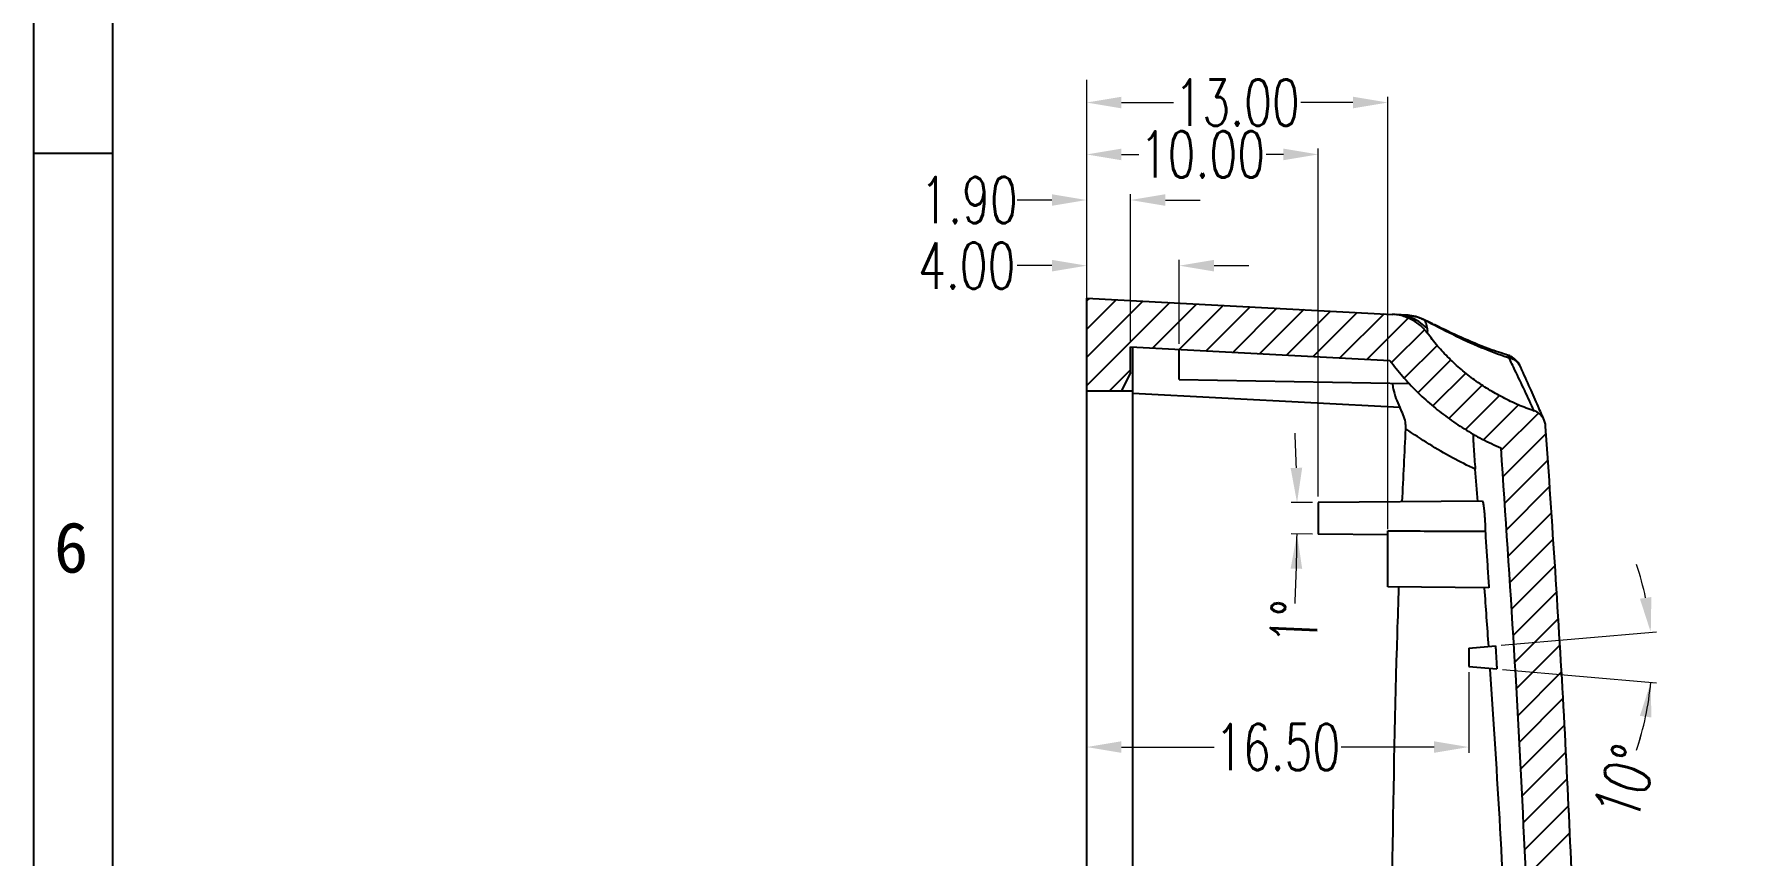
# Model space of a CAD drawing. Header units: millimetres. Extents: x 52832 to 53470, y -6025 to -5739.
# Drawn here: x 53270.5 to 53343.8, y -5844.3 to -5808.8 of the extents above; entities that cross this region are included whole.
import ezdxf
from ezdxf.enums import TextEntityAlignment as Align

# ---------------------------------------------------------------- set-up
doc = ezdxf.new("R2010")
doc.units = ezdxf.units.MM
doc.linetypes.add('CENTER', pattern=[0.6, 0.375, -0.075, 0.075, -0.075])
doc.layers.get('0').update_dxf_attribs({"linetype": 'CONTINUOUS'})
doc.layers.get('Defpoints').update_dxf_attribs({"linetype": 'CONTINUOUS'})
doc.layers.add('dim', color=82, linetype='CONTINUOUS', lineweight=9)
doc.layers.add('part', color=7, linetype='CONTINUOUS', lineweight=20)
doc.styles.get("Standard").update_dxf_attribs({"font": 'romans.shx', "width": 0.7})
doc.styles.add('宋体', font='SimSun.ttf', dxfattribs={"width": 0.7})
doc.dimstyles.new('03', dxfattribs={"dimscale": 0.5, "dimtxt": 4, "dimasz": 3, "dimexe": 0.5, "dimexo": 0.5, "dimgap": 0.09, "dimtad": 0, "dimzin": 0, "dimdsep": 46, "dimtxsty": 'Standard', "dimcen": 0, "dimclrd": 256, "dimclre": 256, "dimclrt": 6, "dimazin": 2, "dimtp": 0.01, "dimtm": 0.01, "dimtfac": 1, "dimtofl": 0, "dimtmove": 0, "dimatfit": 0, "dimfxl": 0, "dimtolj": 1, "dimtzin": 0, "dimlwd": -1, "dimlwe": -1, "dimarcsym": 0})

# ---------------------------------------------------------------- blocks, each defined once
blk = doc.blocks.new('*D1149')
at = {"layer": 'Defpoints', "color": 0}
for p in [(53315.93841046163, -5816.006064323194), (53315.93841046163, -5816.006064323194), (53317.83841046163, -5822.351228964084)]:
    blk.add_point(p, dxfattribs=at)
at = {"layer": 'dim'}
for p, q in [((53317.83841046163, -5822.101228964084), (53317.83841046163, -5815.756064323194)), ((53314.43841046163, -5816.006064323194), (53312.93841046163, -5816.006064323194)), ((53319.33841046163, -5816.006064323194), (53320.83841046163, -5816.006064323194))]:
    blk.add_line(p, q, dxfattribs=at)
for points in [[(53314.43841046163, -5815.756064323194), (53314.43841046163, -5816.256064323194), (53315.93841046163, -5816.006064323194)], [(53319.33841046163, -5815.756064323194), (53319.33841046163, -5816.256064323194), (53317.83841046163, -5816.006064323194)]]:
    blk.add_solid(points, dxfattribs=at)
at = {"layer": 'dim', "color": 6, "insert": (53310.8600771283, -5816.006064323194), "char_height": 2, "attachment_point": 5}
blk.add_mtext('\\A1;1.90', dxfattribs=at)
blk = doc.blocks.new('*D1150')
at = {"layer": 'Defpoints', "color": 0}
for p in [(53315.93841046162, -5818.840042415224), (53315.93841046162, -5818.840042415224), (53319.93841046163, -5822.461285300584)]:
    blk.add_point(p, dxfattribs=at)
at = {"layer": 'dim'}
for p, q in [((53319.93841046163, -5822.211285300584), (53319.93841046163, -5818.590042415224)), ((53314.43841046162, -5818.840042415224), (53312.93841046162, -5818.840042415224)), ((53321.43841046163, -5818.840042415224), (53322.93841046163, -5818.840042415224))]:
    blk.add_line(p, q, dxfattribs=at)
for points in [[(53314.43841046162, -5818.590042415224), (53314.43841046162, -5819.090042415224), (53315.93841046162, -5818.840042415224)], [(53321.43841046163, -5818.590042415224), (53321.43841046163, -5819.090042415224), (53319.93841046163, -5818.840042415224)]]:
    blk.add_solid(points, dxfattribs=at)
at = {"layer": 'dim', "color": 6, "insert": (53310.76007712828, -5818.840042415224), "char_height": 2, "attachment_point": 5}
blk.add_mtext('\\A1;4.00', dxfattribs=at)
blk = doc.blocks.new('*D1151')
at = {"layer": 'Defpoints', "color": 0}
for p in [(53315.93841046163, -5814.037364045406), (53315.93841046163, -5814.037364045405), (53325.93841046163, -5829.063190280283)]:
    blk.add_point(p, dxfattribs=at)
at = {"layer": 'dim'}
for p, q in [((53317.43841046163, -5814.037364045405), (53318.19341046163, -5814.037364045405)), ((53324.43841046163, -5814.037364045405), (53323.68341046164, -5814.037364045405)), ((53325.93841046163, -5828.813190280283), (53325.93841046163, -5813.787364045405))]:
    blk.add_line(p, q, dxfattribs=at)
for points in [[(53317.43841046163, -5813.787364045405), (53317.43841046163, -5814.287364045405), (53315.93841046163, -5814.037364045405)], [(53324.43841046163, -5813.787364045405), (53324.43841046163, -5814.287364045405), (53325.93841046163, -5814.037364045405)]]:
    blk.add_solid(points, dxfattribs=at)
at = {"layer": 'dim', "color": 6, "insert": (53320.93841046163, -5814.037364045405), "char_height": 2, "attachment_point": 5}
blk.add_mtext('\\A1;10.00', dxfattribs=at)
blk = doc.blocks.new('*D1152')
at = {"layer": 'Defpoints', "color": 0}
for p in [(53315.93841046163, -5811.796546287913), (53315.93841046163, -5811.796546287913), (53328.93841046163, -5830.460809305983)]:
    blk.add_point(p, dxfattribs=at)
at = {"layer": 'dim'}
for p, q in [((53317.43841046163, -5811.796546287913), (53319.69341046163, -5811.796546287913)), ((53327.43841046163, -5811.796546287913), (53325.18341046164, -5811.796546287913)), ((53328.93841046163, -5830.210809305983), (53328.93841046163, -5811.546546287913))]:
    blk.add_line(p, q, dxfattribs=at)
for points in [[(53317.43841046163, -5811.546546287913), (53317.43841046163, -5812.046546287913), (53315.93841046163, -5811.796546287913)], [(53327.43841046163, -5811.546546287913), (53327.43841046163, -5812.046546287913), (53328.93841046163, -5811.796546287913)]]:
    blk.add_solid(points, dxfattribs=at)
at = {"layer": 'dim', "color": 6, "insert": (53322.43841046163, -5811.796546287913), "char_height": 2, "attachment_point": 5}
blk.add_mtext('\\A1;13.00', dxfattribs=at)
blk = doc.blocks.new('*D1159')
at = {"layer": 'Defpoints', "color": 0}
for p in [(53332.43841046163, -5836.142698334284), (53315.93841046163, -5839.625288153761), (53315.93841046163, -5839.625288153761)]:
    blk.add_point(p, dxfattribs=at)
at = {"layer": 'dim'}
for p, q in [((53332.43841046163, -5836.392698334284), (53332.43841046163, -5839.875288153761)), ((53317.43841046163, -5839.625288153761), (53321.44341046163, -5839.625288153761)), ((53330.93841046163, -5839.625288153761), (53326.93341046164, -5839.625288153761))]:
    blk.add_line(p, q, dxfattribs=at)
for points in [[(53317.43841046163, -5839.375288153761), (53317.43841046163, -5839.875288153761), (53315.93841046163, -5839.625288153761)], [(53330.93841046163, -5839.375288153761), (53330.93841046163, -5839.875288153761), (53332.43841046163, -5839.625288153761)]]:
    blk.add_solid(points, dxfattribs=at)
at = {"layer": 'dim', "color": 6, "insert": (53324.18841046163, -5839.625288153761), "char_height": 2, "attachment_point": 5}
blk.add_mtext('\\A1;16.50', dxfattribs=at)
blk = doc.blocks.new('*D1160')
at = {"layer": 'Defpoints', "color": 0}
for p in [(53332.43841046163, -5835.355120648584), (53333.59348485603, -5835.254064733584), (53340.33755220351, -5835.388101429393), (53332.43841046163, -5836.142698334284), (53333.65204291963, -5836.248877415984)]:
    blk.add_point(p, dxfattribs=at)
at = {"layer": 'dim'}
for p, q in [((53333.84253353055, -5835.232275797905), (53340.54464263198, -5834.64591723004)), ((53333.90109159415, -5836.270666351658), (53340.544642632, -5836.851901752687))]:
    blk.add_line(p, q, dxfattribs=at)
for centre, start, end in [((53327.93738338944, -5835.748909491472), 11.93214194939863, 18.86428390070295), ((53327.93738338944, -5835.748909491473), 341.1101836762984, 355.0000000028938), ((53327.93738338944, -5835.748909491472), 341.1357161002851, 348.0678580515894)]:
    blk.add_arc(centre, 12.40541692467166, start, end, dxfattribs=at)
for points in [[(53340.32203418733, -5833.147245408502), (53339.82748257797, -5833.220857266772), (53340.29559395746, -5834.667706165722)], [(53339.82748257801, -5838.276961715972), (53340.32203418737, -5838.350573574233), (53340.29559395747, -5836.830112817014)]]:
    blk.add_solid(points, dxfattribs=at)
at = {"layer": 'dim', "color": 6, "insert": (53339.19607142099, -5841.163868616686), "char_height": 2, "attachment_point": 5, "rotation": 71.1101836758044}
blk.add_mtext('\\A1;10°', dxfattribs=at)
blk = doc.blocks.new('*D1161')
at = {"layer": 'Defpoints', "color": 0}
for p in [(53333.01829692353, -5829.001405047184), (53325.0259686237, -5829.522995771872), (53325.93841046163, -5829.063190280283), (53325.93841046163, -5830.434628702584), (53328.93841046163, -5830.460809305983)]:
    blk.add_point(p, dxfattribs=at)
at = {"layer": 'dim'}
for p, q in [((53325.68841998087, -5829.065371914157), (53324.77334953228, -5829.073357612978)), ((53325.68841998087, -5830.432447068707), (53324.77334953228, -5830.424461369875))]:
    blk.add_line(p, q, dxfattribs=at)
for centre, start, end in [((53247.36277171206, -5829.748909490926), 1.606632806015158, 2.713265612247904), ((53247.36277171206, -5829.748909490927), 357.2866311640662, 359.4999999994789), ((53247.36277171206, -5829.748909490926), 357.2867343870134, 358.3933671932461)]:
    blk.add_arc(centre, 77.66352549005876, start, end, dxfattribs=at)
for points in [[(53325.24572356285, -5827.566833745176), (53324.74580805186, -5827.576025147075), (53325.02334001305, -5829.071175979104)], [(53324.74580805182, -5831.921793835777), (53325.24572356282, -5831.930985237682), (53325.02334001303, -5830.426643003751)]]:
    blk.add_solid(points, dxfattribs=at)
at = {"layer": 'dim', "color": 6, "insert": (53324.90080132768, -5834.236220227802), "char_height": 2, "attachment_point": 5, "rotation": 87.28663116443553}
blk.add_mtext('\\A1;1°', dxfattribs=at)
blk = doc.blocks.new('sa3l')
blk.add_line((11.66399999999976, 361.5840000000003), (5.83199999999988, 361.5840000000003))
for points in [[(5.83199999999988, 5.832000000000335), (5.832000000000789, 484.0560000000005), (340.5888, 484.0559999999996), (340.5887999999995, 5.831999999999425)], [(11.66399999999976, 11.66399999999976), (11.66400000000021, 478.2240000000002), (334.7568000000006, 478.2240000000002), (334.7567999999997, 11.66399999999976)]]:
    blk.add_lwpolyline(points, close=True)
at = {"style": '宋体'}
blk.add_text('6', height=3.732480000000002, dxfattribs=at).set_placement((8.573588698415733, 332.4765007391375), align=Align.MIDDLE)

msp = doc.modelspace()

# ---------------------------------------------------------------- linework, layer by layer
at = {"color": 7, "linetype": 'Continuous'}
for p, q in [((53315.93841046163, -5820.248909491484), (53315.93841046163, -5932.248909491484)), ((53315.93841046163, -5820.248909491484), (53329.15949602903, -5820.941797225783)), ((53329.73214706573, -5820.971808594883), (53329.32295165943, -5820.950363572383)), ((53330.49134315993, -5821.167370650383), (53330.51156559363, -5821.175051703683)), ((53330.51156559363, -5821.175051703683), (53330.51205677013, -5821.175295717683)), ((53317.83841046163, -5823.448909491483), (53317.83841046163, -5822.351228964084)), ((53317.83841046163, -5822.351228964084), (53329.03662228173, -5822.938102377483)), ((53317.93841046163, -5930.944093932883), (53317.93841046163, -5822.356469741983)), ((53319.93841046163, -5823.748909491484), (53319.93841046163, -5822.461285300584)), ((53334.14269551033, -5822.714508987284), (53334.16965741173, -5822.813156310383)), ((53317.83841046163, -5823.448909491483), (53317.43841046163, -5824.248909491484)), ((53319.93841046163, -5823.748909491484), (53329.86629355753, -5823.922201335484)), ((53334.68416768443, -5823.227442112084), (53334.68419546543, -5823.227505110083)), ((53315.93841046163, -5824.248909491484), (53317.43841046163, -5824.248909491484)), ((53317.43841046413, -5824.243427399284), (53317.93841046163, -5824.243427630484)), ((53329.45992493443, -5824.957545798983), (53317.93841046163, -5824.353728811484)), ((53333.01829692353, -5829.001405047184), (53325.93841046163, -5829.063190280283)), ((53325.93841046163, -5829.063190280283), (53325.93841046163, -5830.434628702584)), ((53328.93841046163, -5830.460809305983), (53325.93841046163, -5830.434628702584)), ((53328.93841046163, -5832.710809305983), (53328.93841046163, -5830.290619660484)), ((53333.30446928163, -5832.748911324084), (53328.93841046163, -5832.710809305983)), ((53332.43841046163, -5835.355120648584), (53333.59348485603, -5835.254064733584)), ((53332.43841046163, -5835.355120648584), (53332.43841046163, -5836.142698334284)), ((53332.43841046163, -5836.142698334284), (53333.65204291963, -5836.248877415984))]:
    msp.add_line(p, q, dxfattribs=at)
at = {"color": 5, "linetype": 'Continuous'}
for p, q in [((53316.05867561253, -5820.255212320883), (53315.93841046163, -5820.375477471784)), ((53317.21505167473, -5820.315815422384), (53315.93841046163, -5821.592456635483)), ((53318.37142773693, -5820.376418523783), (53315.93841046163, -5822.809435799083)), ((53319.52780379913, -5820.437021625284), (53315.93841046163, -5824.026414962784)), ((53320.68417986143, -5820.497624726683), (53318.78116780523, -5822.400636782883)), ((53321.84055592363, -5820.558227828084), (53319.93754386743, -5822.461239884284)), ((53322.99693198583, -5820.618830929584), (53321.09391992963, -5822.521842985683)), ((53324.15330804803, -5820.679434030983), (53322.25029599183, -5822.582446087184)), ((53325.30968411023, -5820.740037132384), (53323.40667205403, -5822.643049188584)), ((53326.46606017243, -5820.800640233883), (53324.56304811633, -5822.703652290083)), ((53327.62243623473, -5820.861243335284), (53325.71942417853, -5822.764255391484)), ((53328.77881229693, -5820.921846436683), (53326.87580024073, -5822.824858492883)), ((53329.81755827533, -5821.100079621983), (53328.03217630293, -5822.885461594384)), ((53330.52622112713, -5821.608395933784), (53329.10777014703, -5823.026846913884)), ((53331.07031865603, -5822.281277568583), (53329.65497700773, -5823.696619216884)), ((53331.66137636613, -5822.907199022084), (53330.24841712613, -5824.320158262083)), ((53317.83841046163, -5823.343394126484), (53316.93289509663, -5824.248909491484)), ((53332.30820806513, -5823.477346486784), (53330.88693778783, -5824.898616764183)), ((53333.00953766783, -5823.992996047784), (53331.57046333843, -5825.432070377084)), ((53333.76656634933, -5824.452946529984), (53332.30003100543, -5825.919481873783)), ((53334.58186319253, -5824.854628850384), (53333.07790672693, -5826.358585315984)), ((53335.44629778843, -5825.207173418084), (53333.82558971243, -5826.827881494083)), ((53335.77774307153, -5826.092707298683), (53333.90002403363, -5827.970426336584)), ((53335.85048854913, -5827.236940984783), (53333.97445835473, -5829.112971179084)), ((53335.92323402673, -5828.381174670783), (53334.04889267583, -5830.255516021683)), ((53335.99597950423, -5829.525408356883), (53334.12332699703, -5831.398060864183)), ((53336.06872498183, -5830.669642042983), (53334.19776131813, -5832.540605706684)), ((53336.14147045943, -5831.813875729084), (53334.27219563933, -5833.683150549184)), ((53336.21421593703, -5832.958109415084), (53334.34662996043, -5834.825695391683)), ((53336.28696141463, -5834.102343101184), (53334.41436425853, -5835.974940257283)), ((53336.35970689223, -5835.246576787284), (53334.47514193583, -5837.131141743584)), ((53336.43245236973, -5836.390810473384), (53334.53591961313, -5838.287343229984)), ((53336.50519784733, -5837.535044159384), (53334.59669729043, -5839.443544716283)), ((53336.57073771503, -5838.686483455383), (53334.65747496783, -5840.599746202583)), ((53336.62378885493, -5839.850411479084), (53334.71825264513, -5841.755947688984)), ((53336.67683999493, -5841.014339502784), (53334.77903032243, -5842.912149175284)), ((53336.72989113483, -5842.178267526583), (53334.83980799973, -5844.068350661683)), ((53336.78294227483, -5843.342195550284), (53334.88713064783, -5845.238007177183))]:
    msp.add_line(p, q, dxfattribs=at)
at = {"color": 7, "linetype": 'Continuous'}
for points in [[(53330.64613254673, -5821.750818274583), (53330.48366495523, -5821.557850709283), (53330.29816803203, -5821.386639756583), (53330.09284174123, -5821.239875995883), (53329.87057440653, -5821.120393160783), (53329.63489240073, -5821.030089785883), (53329.38975357263, -5820.969809669184), (53329.13912113913, -5820.940730604483)], [(53330.64144848253, -5821.537580286884), (53330.03838571103, -5821.121367436283), (53329.32295106763, -5820.950371915684)], [(53329.72906442793, -5820.971647019684), (53330.02920931453, -5821.010068942984)], [(53330.38498576083, -5821.118052310583), (53330.06476018173, -5821.017450632884), (53329.73217007873, -5820.971809800983)], [(53330.02920931453, -5821.010068942984), (53330.12020821143, -5821.031116198684), (53330.14255072593, -5821.036998044184)], [(53330.14255072593, -5821.036998044184), (53330.24830841923, -5821.068760061384)], [(53330.24830841923, -5821.068760061384), (53330.31650768713, -5821.092741321783)], [(53330.31650768713, -5821.092741321783), (53330.49134317303, -5821.167370623183)], [(53330.51156083533, -5821.175061360183), (53330.38498576083, -5821.118052310583)], [(53330.49187431373, -5821.166268843784), (53330.51107579893, -5821.176016958883)], [(53330.50325484393, -5821.180297991784), (53330.49332413753, -5821.168330234784)], [(53330.62460573283, -5821.427156982783), (53330.60822968613, -5821.369613007583), (53330.56495429633, -5821.271340500783), (53330.50325484393, -5821.180297991784)], [(53330.51107579893, -5821.176016958883), (53331.74673214483, -5821.803012881483), (53332.96872214763, -5822.366577964784), (53334.11288074353, -5822.794909129983)], [(53330.76287381183, -5821.297832662183), (53330.51256299613, -5821.174325782284)], [(53330.64355418713, -5821.539704169883), (53330.63161031603, -5821.460086237884), (53330.62460573283, -5821.427156982783)], [(53330.64144840933, -5821.537580295883), (53330.64965325873, -5821.660311555383), (53330.64630364323, -5821.751052836684)], [(53334.14209562223, -5822.713506141983), (53333.30605804133, -5822.429968893183), (53332.08944532743, -5821.927491113483), (53330.97163065693, -5821.400336437883), (53330.76287381183, -5821.297832662183)], [(53335.26015128233, -5825.118021481483), (53334.57553716853, -5824.852172330584), (53333.91736289023, -5824.538874199783), (53333.28726824723, -5824.179830390683), (53332.68701178143, -5823.776027098384), (53332.11902527403, -5823.328178911784), (53331.58648803553, -5822.838311102483), (53331.09269512183, -5822.309283549183), (53330.64129200173, -5821.744315553284)], [(53329.03662228173, -5822.938102377483), (53329.58394552593, -5823.620792538083), (53330.18174420643, -5824.258947443484), (53330.82663072163, -5824.851002384184), (53331.51591168593, -5825.395212006583), (53332.24658413263, -5825.888898165384), (53333.01523664183, -5826.328741377483), (53333.81797588503, -5826.711011491683)], [(53334.11288074353, -5822.794909129983), (53334.16965924973, -5822.813148623683)], [(53334.20799699703, -5822.737807778483), (53334.14268641553, -5822.714538508184)], [(53334.16965741023, -5822.813156317784), (53334.29411914613, -5822.851262757184), (53334.40041882553, -5822.904702452583), (53334.57007867933, -5823.047833384983), (53334.68415993723, -5823.227445539584)], [(53334.43254371353, -5823.349075724384), (53334.17109944123, -5822.813454531884)], [(53334.40292179533, -5822.850542766983), (53334.20799699703, -5822.737807778483)], [(53334.68418447103, -5823.227434679584), (53334.66091109853, -5823.177644771484), (53334.57039773133, -5823.025976795883), (53334.40292179533, -5822.850542766983)], [(53335.26008117393, -5825.106751943684), (53334.85332254453, -5824.229211448984), (53334.43254371353, -5823.349075724384)], [(53335.42943870163, -5824.909836434884), (53335.08303439973, -5824.123803246483), (53334.68567371893, -5823.226900109084)], [(53329.13885112373, -5823.910443606384), (53329.17702830463, -5824.159051519284), (53329.29172741703, -5824.569791565384), (53329.45992493443, -5824.957545798983)], [(53329.72111313533, -5825.888251545083), (53329.70034873283, -5825.591590090584), (53329.61051682103, -5825.278232516484), (53329.45992493443, -5824.957545798983)], [(53335.69493262223, -5825.516065435384), (53335.65759827853, -5825.441924582384), (53335.55345211933, -5825.299323091283), (53335.41933984203, -5825.183990351784), (53335.26010052673, -5825.106695140984)], [(53335.69512075713, -5825.515983326683), (53335.42943870163, -5824.909836434884)], [(53329.56455033583, -5829.030080428884), (53329.72111313533, -5825.888251545083)], [(53332.71602360423, -5827.631654373884), (53331.73286154573, -5827.135255572784), (53330.72983925403, -5826.546391266784), (53329.72103531623, -5825.888247803484)], [(53335.75743075133, -5825.778025549083), (53335.72693875853, -5825.603842030983), (53335.69493262223, -5825.516065435384)], [(53337.12085016663, -5850.755805610283), (53336.55132777963, -5838.260634591184), (53335.75773544983, -5825.778001897284)], [(53332.61920193273, -5826.103031298484), (53332.65266113523, -5826.749514655883), (53332.71617596373, -5827.631666706184)], [(53333.81797588503, -5826.711011491683), (53334.38454640263, -5835.407701579184), (53334.84204174183, -5844.110844157283), (53335.19038792703, -5852.819038091684)], [(53332.82928627603, -5829.016673652283), (53332.71617596373, -5827.631666706184)], [(53333.01828387973, -5829.001399958083), (53333.04533270013, -5829.057844401484), (53333.07595749273, -5829.219869223083), (53333.10543407823, -5829.462751440984), (53333.12927501083, -5829.748909491484)], [(53328.93841046163, -5830.290619660484), (53330.33864621783, -5830.296230003984), (53331.74137882213, -5830.301793271684), (53333.14658775423, -5830.307310790384)], [(53333.12927501083, -5829.748909491484), (53333.14085938793, -5829.956463348383), (53333.14678304843, -5830.147525014883), (53333.14658775423, -5830.307310790384)], [(53333.14658775423, -5830.307310790384), (53333.20017265853, -5831.121114956783), (53333.25279985913, -5831.934982180484), (53333.30446928163, -5832.748911324084)], [(53329.02016442793, -5855.090386886283), (53329.14719239063, -5844.436062664584), (53329.35956920353, -5834.705321150183), (53329.42216496343, -5832.714556960484)], [(53333.30064783063, -5835.279684653584), (53333.11920198433, -5832.762282086283)], [(53333.59348485603, -5835.254064733584), (53333.61316403403, -5835.585659185784), (53333.63268339023, -5835.917263439984), (53333.65204291963, -5836.248877415984)], [(53333.36881754403, -5836.266543849683), (53333.36590239963, -5836.223843364383)], [(53334.15557232393, -5850.259719514384), (53333.79777524893, -5843.146984047084), (53333.36881754403, -5836.266543849683)]]:
    msp.add_spline(points, degree=3, dxfattribs=at)
at = {"layer": 'part', "color": 1, "linetype": 'CENTER', "ltscale": 100}
msp.add_line((53315.93841046163, -5810.818337744096), (53315.93841046163, -5941.679481238769), dxfattribs=at)

# ---------------------------------------------------------------- block references
at = {"xscale": 0.5848199999961071, "yscale": 0.5848200000002544, "zscale": 0.58482}
msp.add_blockref('sa3l', (53267.07873177427, -6025.458721250438), dxfattribs=at)

# ---------------------------------------------------------------- dimensions: what is measured, and where the dimension line sits
at = {"layer": 'dim'}
for base, p1, p2, picture, middle in [((53315.93841046163, -5811.796546287913), (53328.93841046163, -5830.460809305983), (53315.93841046163, -5811.796546287913), '*D1152', (53322.43841046163, -5811.796546287913)), ((53315.93841046163, -5814.037364045405), (53325.93841046163, -5829.063190280283), (53315.93841046163, -5814.037364045406), '*D1151', (53320.93841046163, -5814.037364045405)), ((53315.93841046163, -5816.006064323194), (53317.83841046163, -5822.351228964084), (53315.93841046163, -5816.006064323194), '*D1149', (53310.8600771283, -5816.006064323194)), ((53315.93841046163, -5839.625288153761), (53332.43841046163, -5836.142698334284), (53315.93841046163, -5839.625288153761), '*D1159', (53324.18841046163, -5839.625288153761))]:
    dim = msp.add_linear_dim(base=base, p1=p1, p2=p2, dimstyle='03', dxfattribs=at)
    dim.commit()
    dim.dimension.update_dxf_attribs({"geometry": picture, "text_midpoint": middle})
dim = msp.add_linear_dim(base=(53315.93841046162, -5818.840042415224), p1=(53319.93841046163, -5822.461285300584), p2=(53315.93841046162, -5818.840042415224), dimstyle='03', dxfattribs=at)
dim.commit()
dim.dimension.update_dxf_attribs({"geometry": '*D1150', "text_midpoint": (53310.76007712828, -5818.840042415224), "dimtype": 160})
for base, line1, line2, picture, middle in [((53325.0259686237, -5829.522995771872), ((53333.01829692353, -5829.001405047184), (53325.93841046163, -5829.063190280283)), ((53328.93841046163, -5830.460809305983), (53325.93841046163, -5830.434628702584)), '*D1161', (53324.90080132768, -5834.23622022781)), ((53340.33755220351, -5835.388101429393), ((53332.43841046163, -5835.355120648584), (53333.59348485603, -5835.254064733584)), ((53332.43841046163, -5836.142698334284), (53333.65204291963, -5836.248877415984)), '*D1160', (53339.19607142099, -5841.163868616694))]:
    dim = msp.add_angular_dim_2l(base=base, line1=line1, line2=line2, dimstyle='03', dxfattribs=at)
    dim.commit()
    dim.dimension.update_dxf_attribs({"geometry": picture, "text_midpoint": middle})

doc.saveas('drawing.dxf')
